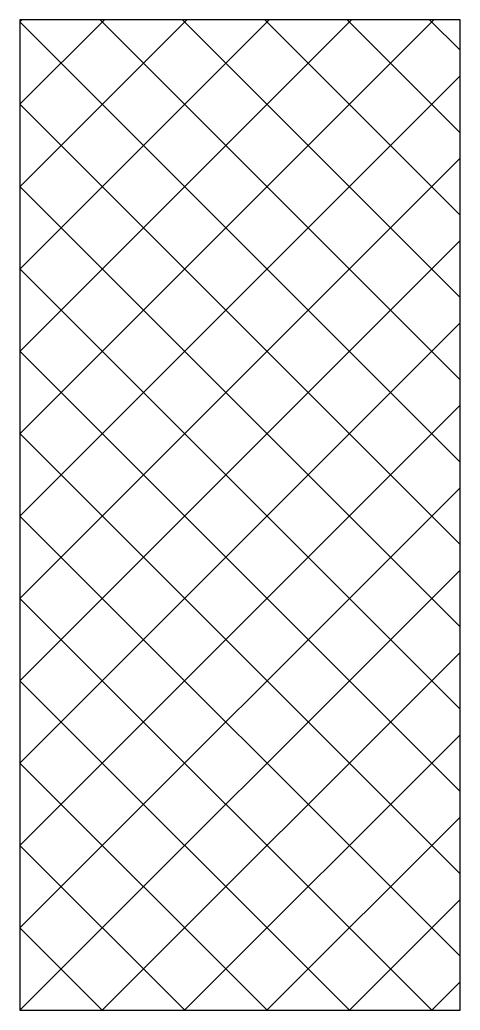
# Model space of a CAD drawing. Header units: millimetres. Extents: x 0 to 12, y 0 to 27.
import ezdxf

# ---------------------------------------------------------------- set-up
doc = ezdxf.new("R2010")
doc.units = ezdxf.units.MM

msp = doc.modelspace()

# ---------------------------------------------------------------- hatches: boundary and pattern name
h = msp.add_hatch()
h.set_pattern_fill('ANSI37', color=256, scale=0.5, style=0)
h.paths.add_polyline_path([(12, 27), (0, 27), (0, 0), (12, 0)])

# ---------------------------------------------------------------- linework, layer by layer
msp.add_lwpolyline([(12, 0), (12, 27), (0, 27), (0, 0), (12, 0)], close=True)

doc.saveas('drawing.dxf')
